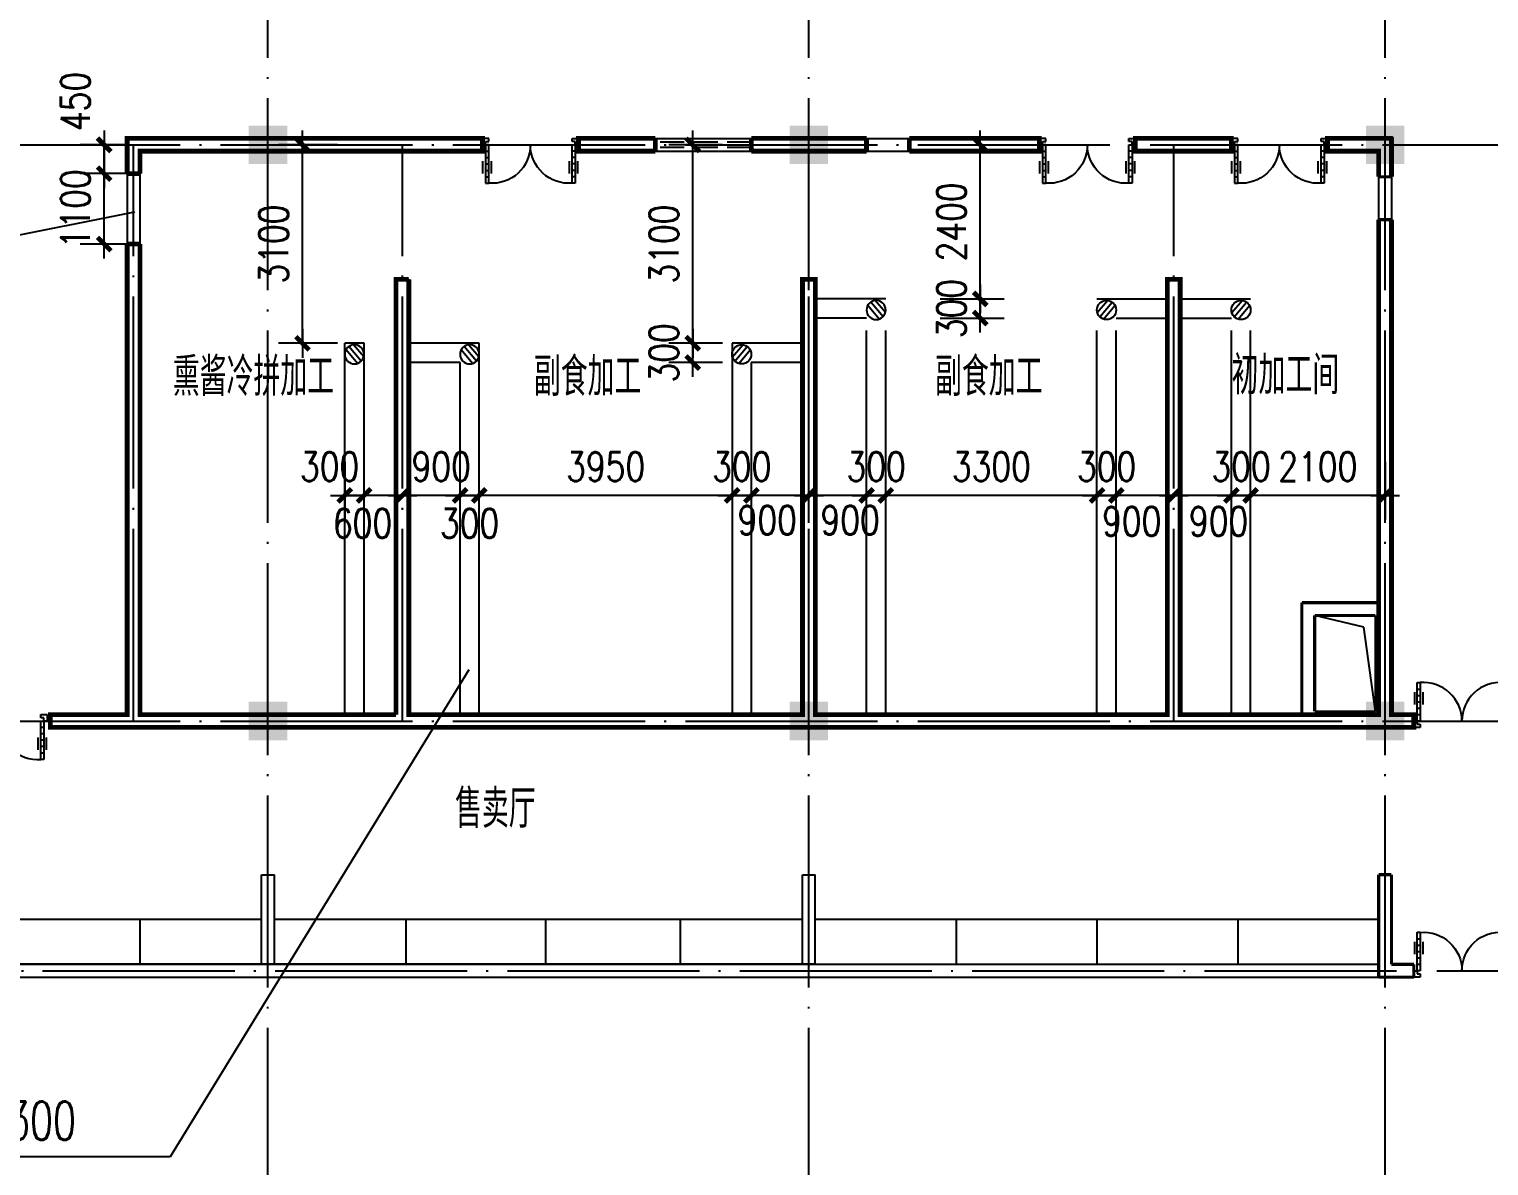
# Model space of a CAD drawing. Extents: x -55219 to 470149, y 494712 to 780039.
# Drawn here: x 1023 to 23823, y 734334 to 752087 of the extents above; entities that cross this region are included whole.
import ezdxf

# ---------------------------------------------------------------- set-up
doc = ezdxf.new("R2010")
doc.units = 0
doc.header["$LTSCALE"] = 1500
doc.header["$MEASUREMENT"] = 0
for name, pattern in [('DASH', [0.35, 0.25, -0.1]), ('DASHED', [5.25, 4, -1.25]), ('DOTE', [2.42, 2, -0.2, 0.02, -0.2]), ('GPL3', [2, 1, 1])]:
    doc.linetypes.add(name, pattern=pattern)
doc.layers.get('0').update_dxf_attribs({"linetype": 'CONTINUOUS'})
doc.layers.get('DEFPOINTS').update_dxf_attribs({"linetype": 'CONTINUOUS'})
for name, color, linetype in [('COLUMN', 7, 'CONTINUOUS'), ('DOTE', 1, 'DOTE'), ('JPXPP', 6, 'DASHED'), ('LVTRY', 6, 'CONTINUOUS'), ('PUB_TEXT', 7, 'CONTINUOUS'), ('PUB_WALL', 255, 'CONTINUOUS'), ('STAIR', 2, 'CONTINUOUS'), ('WALL', 255, 'CONTINUOUS'), ('WINDOW', 2, 'CONTINUOUS')]:
    doc.layers.add(name, color=color, linetype=linetype)
doc.styles.add('_HZTXT', font='txt.shx', dxfattribs={"width": 0.8, "bigfont": 'hztxt.shx'})
doc.styles.add('DIM_FONT', font='SIMPLEX.shx', dxfattribs={"width": 0.8})
doc.styles.add('GPSXW', font='txt.shx', dxfattribs={"width": 0.8, "bigfont": 'hztxt.shx'})
doc.dimstyles.new('AXIS150', dxfattribs={"dimscale": 1.5, "dimtxt": 300, "dimasz": 1, "dimexe": 250, "dimexo": 300, "dimgap": 150, "dimtad": 1, "dimdec": 0, "dimzin": 0, "dimdsep": 46, "dimtxsty": 'DIM_FONT', "dimblk": '_DIMX', "dimcen": 0.09, "dimse1": 1, "dimse2": 1, "dimclrt": 7, "dimadec": 0, "dimazin": 0, "dimtfac": 1, "dimtdec": 0, "dimtix": 1, "dimtmove": 2, "dimatfit": 3, "dimldrblk": '_DIMX', "dimfxl": 1, "dimtolj": 1, "dimtzin": 0, "dimarcsym": 0})
doc.dimstyles.new('DIMA150', dxfattribs={"dimscale": 1.5, "dimtxt": 300, "dimasz": 1, "dimexe": 250, "dimexo": 300, "dimgap": 150, "dimtad": 1, "dimdec": 0, "dimzin": 0, "dimdsep": 46, "dimtxsty": 'DIM_FONT', "dimblk": '_DIMX', "dimcen": 0.09, "dimse1": 1, "dimclrt": 7, "dimadec": 0, "dimazin": 0, "dimtfac": 1, "dimtdec": 0, "dimtix": 1, "dimtmove": 2, "dimatfit": 3, "dimldrblk": '_DIMX', "dimfxl": 1, "dimtolj": 1, "dimtzin": 0, "dimarcsym": 0})
doc.dimstyles.new('DIMB150', dxfattribs={"dimscale": 1.5, "dimtxt": 300, "dimasz": 1, "dimexe": 250, "dimexo": 300, "dimgap": 150, "dimtad": 1, "dimdec": 0, "dimzin": 0, "dimdsep": 46, "dimtxsty": 'DIM_FONT', "dimblk": '_DIMX', "dimcen": 0.09, "dimse2": 1, "dimclrt": 7, "dimadec": 0, "dimazin": 0, "dimtfac": 1, "dimtdec": 0, "dimtix": 1, "dimtmove": 2, "dimatfit": 3, "dimldrblk": '_DIMX', "dimfxl": 1, "dimtolj": 1, "dimtzin": 0, "dimarcsym": 0})
doc.dimstyles.new('DIMN150', dxfattribs={"dimscale": 1.5, "dimtxt": 300, "dimasz": 1, "dimexe": 250, "dimexo": 300, "dimgap": 150, "dimtad": 1, "dimdec": 0, "dimzin": 0, "dimdsep": 46, "dimtxsty": 'DIM_FONT', "dimblk": '_DIMX', "dimcen": 0.09, "dimclrt": 7, "dimadec": 0, "dimazin": 0, "dimtfac": 1, "dimtdec": 0, "dimtix": 1, "dimtmove": 2, "dimatfit": 3, "dimldrblk": '_DIMX', "dimfxl": 1, "dimtolj": 1, "dimtzin": 0, "dimarcsym": 0})

# ---------------------------------------------------------------- blocks, each defined once
blk = doc.blocks.new('M_A21OEG')
for p, q in [((-0.467, 0), (-0.467, 0.4)), ((-0.467, 0), (-0.467, 0.4)), ((-0.467, 0.4), (-0.433, 0.4)), ((-0.467, 0), (-0.467, 0.4)), ((-0.467, 0.333), (-0.433, 0.333)), ((-0.433, 0.4), (-0.433, 0)), ((-0.433, 0.4), (-0.433, 0)), ((0.433, 0.4), (0.433, 0)), ((0.467, 0.4), (0.433, 0.4)), ((0.467, 0.333), (0.433, 0.333)), ((0.467, 0), (0.467, 0.4)), ((-0.495, 0.3), (-0.495, 0.172)), ((-0.467, 0.267), (-0.433, 0.267)), ((-0.467, 0.2), (-0.433, 0.2)), ((-0.405, 0.3), (-0.405, 0.172)), ((0.405, 0.3), (0.405, 0.172)), ((0.467, 0.267), (0.433, 0.267)), ((0.467, 0.2), (0.433, 0.2)), ((0.495, 0.3), (0.495, 0.172)), ((-0.5, 0), (-0.467, 0)), ((-0.5, -0.067), (-0.5, 0)), ((-0.5, -0.067), (-0.5, 0)), ((-0.467, 0.133), (-0.433, 0.133)), ((-0.467, 0.067), (-0.433, 0.067)), ((-0.467, 0), (-0.467, -0.033)), ((-0.433, 0), (-0.467, 0)), ((-0.433, 0), (-0.467, 0)), ((-0.467, 0), (-0.467, -0.033)), ((-0.433, 0), (-0.467, 0)), ((0.467, 0.133), (0.433, 0.133)), ((0.467, 0.067), (0.433, 0.067)), ((0.433, 0), (0.467, 0)), ((0.467, 0), (0.467, -0.033)), ((0.5, 0), (0.467, 0)), ((0.5, -0.067), (0.5, 0)), ((-0.433, -0.067), (-0.5, -0.067)), ((-0.467, -0.033), (-0.433, -0.033)), ((-0.433, -0.033), (-0.433, -0.067)), ((0.467, -0.033), (0.433, -0.033)), ((0.433, -0.033), (0.433, -0.067)), ((0.433, -0.067), (0.5, -0.067))]:
    blk.add_line(p, q)
for centre, start, end in [((-0.4, 0.001), 359.8007, 94.7805), ((0.4, 0.001), 85.2195, 180.1993)]:
    blk.add_arc(centre, 0.4, start, end)
blk = doc.blocks.new('_FZH')
blk.add_solid([(0.5, 0.5), (0.5, -0.5), (-0.5, 0.5), (-0.5, -0.5)])
blk = doc.blocks.new('_DIMX')
blk.add_line((-150, 0), (150, 0))
at = {"const_width": 50}
blk.add_lwpolyline([(-70, -70), (70, 70)], dxfattribs=at)
blk = doc.blocks.new('*D1258')
at = {"color": 0, "linetype": 'ByBlock'}
for p, q in [((2579, 750281), (1819, 750281)), ((2194, 750283), (2194, 750284)), ((2194, 749831), (2194, 750281)), ((2194, 749831), (2194, 750281)), ((2579, 749831), (1819, 749831)), ((2194, 749830), (2194, 749828))]:
    blk.add_line(p, q, dxfattribs=at)
at = {"layer": 'DEFPOINTS', "color": 0, "linetype": 'ByBlock'}
for p in [(2194, 750281), (3029, 750281), (3029, 749831)]:
    blk.add_point(p, dxfattribs=at)
at = {"color": 0, "linetype": 'ByBlock', "xscale": 1.5, "yscale": 1.5, "zscale": 1.5}
for p, rotation in [((2194, 750281), 270), ((2194, 749831), 90)]:
    blk.add_blockref('_DIMX', p, dxfattribs=dict(at, rotation=rotation))
at = {"color": 7, "linetype": 'ByBlock', "insert": (1744, 750958), "char_height": 450, "attachment_point": 5, "rotation": 90, "style": 'DIM_FONT'}
blk.add_mtext('\\A1;450', dxfattribs=at)
blk = doc.blocks.new('*D1259')
at = {"color": 0, "linetype": 'ByBlock'}
for p, q in [((2579, 749831), (1819, 749831)), ((2194, 749833), (2194, 749834)), ((2194, 748731), (2194, 749831)), ((2579, 748731), (1819, 748731)), ((2194, 748730), (2194, 748728))]:
    blk.add_line(p, q, dxfattribs=at)
at = {"layer": 'DEFPOINTS', "color": 0, "linetype": 'ByBlock'}
for p in [(2194, 749831), (3029, 749831), (3029, 748731)]:
    blk.add_point(p, dxfattribs=at)
at = {"color": 0, "linetype": 'ByBlock', "xscale": 1.5, "yscale": 1.5, "zscale": 1.5}
for p, rotation in [((2194, 749831), 270), ((2194, 748731), 90)]:
    blk.add_blockref('_DIMX', p, dxfattribs=dict(at, rotation=rotation))
at = {"color": 7, "linetype": 'ByBlock', "insert": (1744, 749281), "char_height": 450, "attachment_point": 5, "rotation": 90, "style": 'DIM_FONT'}
blk.add_mtext('\\A1;1100', dxfattribs=at)
blk = doc.blocks.new('WST61')
for p, q in [((-0.484, -0.122), (0.051, 0.495)), ((-0.359, -0.351), (0.283, 0.408)), ((-0.154, -0.476), (0.436, 0.233))]:
    blk.add_line(p, q)
blk.add_circle((0, 0), 0.5)
at = {"linetype": 'GPL3', "style": 'GPSXW', "flags": 1}
for tag, p in [('SX1', (0.417, 0.038)), ('SX2', (0.392, -0.134))]:
    blk.add_attdef(tag, p, '', height=0.1, dxfattribs=at)
blk = doc.blocks.new('*D1274')
at = {"color": 0, "linetype": 'ByBlock'}
for p, q in [((22203, 745331), (22203, 744430)), ((22201, 744805), (20104, 744805))]:
    blk.add_line(p, q, dxfattribs=at)
at = {"layer": 'DEFPOINTS', "color": 0, "linetype": 'ByBlock'}
for p in [(20103, 745781), (22203, 745781), (20103, 744805)]:
    blk.add_point(p, dxfattribs=at)
at = {"color": 0, "linetype": 'ByBlock', "xscale": 1.5, "yscale": 1.5, "zscale": 1.5, "rotation": 180}
blk.add_blockref('_DIMX', (20103, 744805), dxfattribs=at)
at = {"color": 0, "linetype": 'ByBlock', "xscale": 1.5, "yscale": 1.5, "zscale": 1.5}
blk.add_blockref('_DIMX', (22203, 744805), dxfattribs=at)
at = {"color": 7, "linetype": 'ByBlock', "insert": (21153, 745255), "char_height": 450, "attachment_point": 5, "style": 'DIM_FONT'}
blk.add_mtext('\\A1;2100', dxfattribs=at)
blk = doc.blocks.new('*D1275')
at = {"color": 0, "linetype": 'ByBlock'}
blk.add_line((13201, 744805), (12304, 744805), dxfattribs=at)
at = {"layer": 'DEFPOINTS', "color": 0, "linetype": 'ByBlock'}
for p in [(12303, 745781), (13203, 745781), (12303, 744805)]:
    blk.add_point(p, dxfattribs=at)
at = {"color": 0, "linetype": 'ByBlock', "xscale": 1.5, "yscale": 1.5, "zscale": 1.5, "rotation": 180}
blk.add_blockref('_DIMX', (12303, 744805), dxfattribs=at)
at = {"color": 0, "linetype": 'ByBlock', "xscale": 1.5, "yscale": 1.5, "zscale": 1.5}
blk.add_blockref('_DIMX', (13203, 744805), dxfattribs=at)
at = {"color": 7, "linetype": 'ByBlock', "insert": (12553, 744419), "char_height": 450, "attachment_point": 5, "style": 'DIM_FONT'}
blk.add_mtext('\\A1;900', dxfattribs=at)
blk = doc.blocks.new('*D1276')
at = {"color": 0, "linetype": 'ByBlock'}
blk.add_line((18901, 744805), (18004, 744805), dxfattribs=at)
at = {"layer": 'DEFPOINTS', "color": 0, "linetype": 'ByBlock'}
for p in [(18003, 745781), (18903, 745781), (18003, 744805)]:
    blk.add_point(p, dxfattribs=at)
at = {"color": 0, "linetype": 'ByBlock', "xscale": 1.5, "yscale": 1.5, "zscale": 1.5, "rotation": 180}
blk.add_blockref('_DIMX', (18003, 744805), dxfattribs=at)
at = {"color": 0, "linetype": 'ByBlock', "xscale": 1.5, "yscale": 1.5, "zscale": 1.5}
blk.add_blockref('_DIMX', (18903, 744805), dxfattribs=at)
at = {"color": 7, "linetype": 'ByBlock', "insert": (18245, 744400), "char_height": 450, "attachment_point": 5, "style": 'DIM_FONT'}
blk.add_mtext('\\A1;900', dxfattribs=at)
blk = doc.blocks.new('*D1277')
at = {"color": 0, "linetype": 'ByBlock'}
blk.add_line((6851, 744805), (6254, 744805), dxfattribs=at)
at = {"layer": 'DEFPOINTS', "color": 0, "linetype": 'ByBlock'}
for p in [(6253, 745781), (6853, 745781), (6253, 744805)]:
    blk.add_point(p, dxfattribs=at)
at = {"color": 0, "linetype": 'ByBlock', "xscale": 1.5, "yscale": 1.5, "zscale": 1.5, "rotation": 180}
blk.add_blockref('_DIMX', (6253, 744805), dxfattribs=at)
at = {"color": 0, "linetype": 'ByBlock', "xscale": 1.5, "yscale": 1.5, "zscale": 1.5}
blk.add_blockref('_DIMX', (6853, 744805), dxfattribs=at)
at = {"color": 7, "linetype": 'ByBlock', "insert": (6230, 744369), "char_height": 450, "attachment_point": 5, "style": 'DIM_FONT'}
blk.add_mtext('\\A1;600', dxfattribs=at)
blk = doc.blocks.new('*D1278')
at = {"color": 0, "linetype": 'ByBlock'}
blk.add_line((7751, 744805), (6854, 744805), dxfattribs=at)
at = {"layer": 'DEFPOINTS', "color": 0, "linetype": 'ByBlock'}
for p in [(6853, 745781), (7753, 745781), (6853, 744805)]:
    blk.add_point(p, dxfattribs=at)
at = {"color": 0, "linetype": 'ByBlock', "xscale": 1.5, "yscale": 1.5, "zscale": 1.5, "rotation": 180}
blk.add_blockref('_DIMX', (6853, 744805), dxfattribs=at)
at = {"color": 0, "linetype": 'ByBlock', "xscale": 1.5, "yscale": 1.5, "zscale": 1.5}
blk.add_blockref('_DIMX', (7753, 744805), dxfattribs=at)
at = {"color": 7, "linetype": 'ByBlock', "insert": (7459, 745255), "char_height": 450, "attachment_point": 5, "style": 'DIM_FONT'}
blk.add_mtext('\\A1;900', dxfattribs=at)
blk = doc.blocks.new('*D1279')
at = {"color": 0, "linetype": 'ByBlock'}
for p, q in [((7751, 744805), (7750, 744805)), ((8053, 744805), (7753, 744805)), ((8053, 744805), (7753, 744805)), ((8054, 744805), (8056, 744805))]:
    blk.add_line(p, q, dxfattribs=at)
at = {"layer": 'DEFPOINTS', "color": 0, "linetype": 'ByBlock'}
for p in [(7753, 745781), (8053, 745781), (7753, 744805)]:
    blk.add_point(p, dxfattribs=at)
at = {"color": 0, "linetype": 'ByBlock', "xscale": 1.5, "yscale": 1.5, "zscale": 1.5}
blk.add_blockref('_DIMX', (7753, 744805), dxfattribs=at)
at = {"color": 0, "linetype": 'ByBlock', "xscale": 1.5, "yscale": 1.5, "zscale": 1.5, "rotation": 180}
blk.add_blockref('_DIMX', (8053, 744805), dxfattribs=at)
at = {"color": 7, "linetype": 'ByBlock', "insert": (7903, 744369), "char_height": 450, "attachment_point": 5, "style": 'DIM_FONT'}
blk.add_mtext('\\A1;300', dxfattribs=at)
blk = doc.blocks.new('*D1280')
at = {"color": 0, "linetype": 'ByBlock'}
blk.add_line((12001, 744805), (8054, 744805), dxfattribs=at)
at = {"layer": 'DEFPOINTS', "color": 0, "linetype": 'ByBlock'}
for p in [(8053, 745781), (12003, 745781), (8053, 744805)]:
    blk.add_point(p, dxfattribs=at)
at = {"color": 0, "linetype": 'ByBlock', "xscale": 1.5, "yscale": 1.5, "zscale": 1.5, "rotation": 180}
blk.add_blockref('_DIMX', (8053, 744805), dxfattribs=at)
at = {"color": 0, "linetype": 'ByBlock', "xscale": 1.5, "yscale": 1.5, "zscale": 1.5}
blk.add_blockref('_DIMX', (12003, 744805), dxfattribs=at)
at = {"color": 7, "linetype": 'ByBlock', "insert": (10028, 745255), "char_height": 450, "attachment_point": 5, "style": 'DIM_FONT'}
blk.add_mtext('\\A1;3950', dxfattribs=at)
blk = doc.blocks.new('*D1281')
at = {"color": 0, "linetype": 'ByBlock'}
for p, q in [((12001, 744805), (12000, 744805)), ((12303, 744805), (12003, 744805)), ((12304, 744805), (12306, 744805))]:
    blk.add_line(p, q, dxfattribs=at)
at = {"layer": 'DEFPOINTS', "color": 0, "linetype": 'ByBlock'}
for p in [(12003, 745781), (12303, 745781), (12003, 744805)]:
    blk.add_point(p, dxfattribs=at)
at = {"color": 0, "linetype": 'ByBlock', "xscale": 1.5, "yscale": 1.5, "zscale": 1.5}
blk.add_blockref('_DIMX', (12003, 744805), dxfattribs=at)
at = {"color": 0, "linetype": 'ByBlock', "xscale": 1.5, "yscale": 1.5, "zscale": 1.5, "rotation": 180}
blk.add_blockref('_DIMX', (12303, 744805), dxfattribs=at)
at = {"color": 7, "linetype": 'ByBlock', "insert": (12153, 745255), "char_height": 450, "attachment_point": 5, "style": 'DIM_FONT'}
blk.add_mtext('\\A1;300', dxfattribs=at)
blk = doc.blocks.new('*D1282')
at = {"color": 0, "linetype": 'ByBlock'}
blk.add_line((14101, 744805), (13204, 744805), dxfattribs=at)
at = {"layer": 'DEFPOINTS', "color": 0, "linetype": 'ByBlock'}
for p in [(13203, 745781), (14103, 745781), (13203, 744805)]:
    blk.add_point(p, dxfattribs=at)
at = {"color": 0, "linetype": 'ByBlock', "xscale": 1.5, "yscale": 1.5, "zscale": 1.5, "rotation": 180}
blk.add_blockref('_DIMX', (13203, 744805), dxfattribs=at)
at = {"color": 0, "linetype": 'ByBlock', "xscale": 1.5, "yscale": 1.5, "zscale": 1.5}
blk.add_blockref('_DIMX', (14103, 744805), dxfattribs=at)
at = {"color": 7, "linetype": 'ByBlock', "insert": (13846, 744419), "char_height": 450, "attachment_point": 5, "style": 'DIM_FONT'}
blk.add_mtext('\\A1;900', dxfattribs=at)
blk = doc.blocks.new('*D1283')
at = {"color": 0, "linetype": 'ByBlock'}
for p, q in [((14101, 744805), (14100, 744805)), ((14403, 744805), (14103, 744805)), ((14404, 744805), (14406, 744805))]:
    blk.add_line(p, q, dxfattribs=at)
at = {"layer": 'DEFPOINTS', "color": 0, "linetype": 'ByBlock'}
for p in [(14103, 745781), (14403, 745781), (14103, 744805)]:
    blk.add_point(p, dxfattribs=at)
at = {"color": 0, "linetype": 'ByBlock', "xscale": 1.5, "yscale": 1.5, "zscale": 1.5}
blk.add_blockref('_DIMX', (14103, 744805), dxfattribs=at)
at = {"color": 0, "linetype": 'ByBlock', "xscale": 1.5, "yscale": 1.5, "zscale": 1.5, "rotation": 180}
blk.add_blockref('_DIMX', (14403, 744805), dxfattribs=at)
at = {"color": 7, "linetype": 'ByBlock', "insert": (14253, 745255), "char_height": 450, "attachment_point": 5, "style": 'DIM_FONT'}
blk.add_mtext('\\A1;300', dxfattribs=at)
blk = doc.blocks.new('*D1284')
at = {"color": 0, "linetype": 'ByBlock'}
blk.add_line((17701, 744805), (14404, 744805), dxfattribs=at)
at = {"layer": 'DEFPOINTS', "color": 0, "linetype": 'ByBlock'}
for p in [(14403, 745781), (17703, 745781), (14403, 744805)]:
    blk.add_point(p, dxfattribs=at)
at = {"color": 0, "linetype": 'ByBlock', "xscale": 1.5, "yscale": 1.5, "zscale": 1.5, "rotation": 180}
blk.add_blockref('_DIMX', (14403, 744805), dxfattribs=at)
at = {"color": 0, "linetype": 'ByBlock', "xscale": 1.5, "yscale": 1.5, "zscale": 1.5}
blk.add_blockref('_DIMX', (17703, 744805), dxfattribs=at)
at = {"color": 7, "linetype": 'ByBlock', "insert": (16053, 745255), "char_height": 450, "attachment_point": 5, "style": 'DIM_FONT'}
blk.add_mtext('\\A1;3300', dxfattribs=at)
blk = doc.blocks.new('*D1285')
at = {"color": 0, "linetype": 'ByBlock'}
for p, q in [((17701, 744805), (17700, 744805)), ((18003, 744805), (17703, 744805)), ((18004, 744805), (18006, 744805))]:
    blk.add_line(p, q, dxfattribs=at)
at = {"layer": 'DEFPOINTS', "color": 0, "linetype": 'ByBlock'}
for p in [(17703, 745781), (18003, 745781), (17703, 744805)]:
    blk.add_point(p, dxfattribs=at)
at = {"color": 0, "linetype": 'ByBlock', "xscale": 1.5, "yscale": 1.5, "zscale": 1.5}
blk.add_blockref('_DIMX', (17703, 744805), dxfattribs=at)
at = {"color": 0, "linetype": 'ByBlock', "xscale": 1.5, "yscale": 1.5, "zscale": 1.5, "rotation": 180}
blk.add_blockref('_DIMX', (18003, 744805), dxfattribs=at)
at = {"color": 7, "linetype": 'ByBlock', "insert": (17853, 745255), "char_height": 450, "attachment_point": 5, "style": 'DIM_FONT'}
blk.add_mtext('\\A1;300', dxfattribs=at)
blk = doc.blocks.new('*D1286')
at = {"color": 0, "linetype": 'ByBlock'}
blk.add_line((19801, 744805), (18904, 744805), dxfattribs=at)
at = {"layer": 'DEFPOINTS', "color": 0, "linetype": 'ByBlock'}
for p in [(18903, 745781), (19803, 745781), (18903, 744805)]:
    blk.add_point(p, dxfattribs=at)
at = {"color": 0, "linetype": 'ByBlock', "xscale": 1.5, "yscale": 1.5, "zscale": 1.5, "rotation": 180}
blk.add_blockref('_DIMX', (18903, 744805), dxfattribs=at)
at = {"color": 0, "linetype": 'ByBlock', "xscale": 1.5, "yscale": 1.5, "zscale": 1.5}
blk.add_blockref('_DIMX', (19803, 744805), dxfattribs=at)
at = {"color": 7, "linetype": 'ByBlock', "insert": (19603, 744400), "char_height": 450, "attachment_point": 5, "style": 'DIM_FONT'}
blk.add_mtext('\\A1;900', dxfattribs=at)
blk = doc.blocks.new('*D1287')
at = {"color": 0, "linetype": 'ByBlock'}
for p, q in [((19801, 744805), (19800, 744805)), ((20103, 744805), (19803, 744805)), ((20104, 744805), (20106, 744805))]:
    blk.add_line(p, q, dxfattribs=at)
at = {"layer": 'DEFPOINTS', "color": 0, "linetype": 'ByBlock'}
for p in [(19803, 745781), (20103, 745781), (19803, 744805)]:
    blk.add_point(p, dxfattribs=at)
at = {"color": 0, "linetype": 'ByBlock', "xscale": 1.5, "yscale": 1.5, "zscale": 1.5}
blk.add_blockref('_DIMX', (19803, 744805), dxfattribs=at)
at = {"color": 0, "linetype": 'ByBlock', "xscale": 1.5, "yscale": 1.5, "zscale": 1.5, "rotation": 180}
blk.add_blockref('_DIMX', (20103, 744805), dxfattribs=at)
at = {"color": 7, "linetype": 'ByBlock', "insert": (19953, 745255), "char_height": 450, "attachment_point": 5, "style": 'DIM_FONT'}
blk.add_mtext('\\A1;300', dxfattribs=at)
blk = doc.blocks.new('*D1288')
at = {"color": 0, "linetype": 'ByBlock'}
for p, q in [((5953, 745331), (5953, 744430)), ((5951, 744805), (5950, 744805)), ((6253, 744805), (5953, 744805)), ((6253, 744805), (5953, 744805)), ((6254, 744805), (6256, 744805))]:
    blk.add_line(p, q, dxfattribs=at)
at = {"layer": 'DEFPOINTS', "color": 0, "linetype": 'ByBlock'}
for p in [(5953, 745781), (6253, 745781), (5953, 744805)]:
    blk.add_point(p, dxfattribs=at)
at = {"color": 0, "linetype": 'ByBlock', "xscale": 1.5, "yscale": 1.5, "zscale": 1.5}
blk.add_blockref('_DIMX', (5953, 744805), dxfattribs=at)
at = {"color": 0, "linetype": 'ByBlock', "xscale": 1.5, "yscale": 1.5, "zscale": 1.5, "rotation": 180}
blk.add_blockref('_DIMX', (6253, 744805), dxfattribs=at)
at = {"color": 7, "linetype": 'ByBlock', "insert": (5716, 745255), "char_height": 450, "attachment_point": 5, "style": 'DIM_FONT'}
blk.add_mtext('\\A1;300', dxfattribs=at)
blk = doc.blocks.new('*D1289')
at = {"color": 0, "linetype": 'ByBlock'}
for p, q in [((5841, 750281), (4917, 750281)), ((5292, 747183), (5292, 750280)), ((5841, 747181), (4917, 747181))]:
    blk.add_line(p, q, dxfattribs=at)
at = {"layer": 'DEFPOINTS', "color": 0, "linetype": 'ByBlock'}
for p in [(5292, 750281), (6291, 750281), (6291, 747181)]:
    blk.add_point(p, dxfattribs=at)
at = {"color": 0, "linetype": 'ByBlock', "xscale": 1.5, "yscale": 1.5, "zscale": 1.5}
for p, rotation in [((5292, 750281), 90), ((5292, 747181), 270)]:
    blk.add_blockref('_DIMX', p, dxfattribs=dict(at, rotation=rotation))
at = {"color": 7, "linetype": 'ByBlock', "insert": (4842, 748731), "char_height": 450, "attachment_point": 5, "rotation": 90, "style": 'DIM_FONT'}
blk.add_mtext('\\A1;3100', dxfattribs=at)
blk = doc.blocks.new('*D1290')
at = {"color": 0, "linetype": 'ByBlock'}
for p, q in [((15253, 747874), (16254, 747874)), ((15879, 747875), (15879, 747877)), ((15879, 747574), (15879, 747874)), ((15253, 747574), (16254, 747574)), ((15879, 747572), (15879, 747571))]:
    blk.add_line(p, q, dxfattribs=at)
at = {"layer": 'DEFPOINTS', "color": 0, "linetype": 'ByBlock'}
for p in [(14803, 747874), (15879, 747874), (14803, 747574)]:
    blk.add_point(p, dxfattribs=at)
at = {"color": 0, "linetype": 'ByBlock', "xscale": 1.5, "yscale": 1.5, "zscale": 1.5}
for p, rotation in [((15879, 747874), 270), ((15879, 747574), 90)]:
    blk.add_blockref('_DIMX', p, dxfattribs=dict(at, rotation=rotation))
at = {"color": 7, "linetype": 'ByBlock', "insert": (15429, 747724), "char_height": 450, "attachment_point": 5, "rotation": 90, "style": 'DIM_FONT'}
blk.add_mtext('\\A1;300', dxfattribs=at)
blk = doc.blocks.new('*D1291')
at = {"color": 0, "linetype": 'ByBlock'}
for p, q in [((15253, 750281), (16254, 750281)), ((15879, 747875), (15879, 750280)), ((15253, 747874), (16254, 747874))]:
    blk.add_line(p, q, dxfattribs=at)
at = {"layer": 'DEFPOINTS', "color": 0, "linetype": 'ByBlock'}
for p in [(14803, 750281), (15879, 750281), (14803, 747874)]:
    blk.add_point(p, dxfattribs=at)
at = {"color": 0, "linetype": 'ByBlock', "xscale": 1.5, "yscale": 1.5, "zscale": 1.5}
for p, rotation in [((15879, 750281), 90), ((15879, 747874), 270)]:
    blk.add_blockref('_DIMX', p, dxfattribs=dict(at, rotation=rotation))
at = {"color": 7, "linetype": 'ByBlock', "insert": (15429, 749077), "char_height": 450, "attachment_point": 5, "rotation": 90, "style": 'DIM_FONT'}
blk.add_mtext('\\A1;2400', dxfattribs=at)
blk = doc.blocks.new('*D1292')
at = {"color": 0, "linetype": 'ByBlock'}
for p, q in [((11853, 747181), (11013, 747181)), ((11388, 747183), (11388, 747184)), ((11388, 746881), (11388, 747181)), ((11853, 746881), (11013, 746881)), ((11388, 746880), (11388, 746878))]:
    blk.add_line(p, q, dxfattribs=at)
at = {"layer": 'DEFPOINTS', "color": 0, "linetype": 'ByBlock'}
for p in [(11388, 747181), (12303, 747181), (12303, 746881)]:
    blk.add_point(p, dxfattribs=at)
at = {"color": 0, "linetype": 'ByBlock', "xscale": 1.5, "yscale": 1.5, "zscale": 1.5}
for p, rotation in [((11388, 747181), 270), ((11388, 746881), 90)]:
    blk.add_blockref('_DIMX', p, dxfattribs=dict(at, rotation=rotation))
at = {"color": 7, "linetype": 'ByBlock', "insert": (10938, 747031), "char_height": 450, "attachment_point": 5, "rotation": 90, "style": 'DIM_FONT'}
blk.add_mtext('\\A1;300', dxfattribs=at)
blk = doc.blocks.new('*D1293')
at = {"color": 0, "linetype": 'ByBlock'}
for p, q in [((11853, 750281), (11013, 750281)), ((11388, 747183), (11388, 750280)), ((11853, 747181), (11013, 747181))]:
    blk.add_line(p, q, dxfattribs=at)
at = {"layer": 'DEFPOINTS', "color": 0, "linetype": 'ByBlock'}
for p in [(11388, 750281), (12303, 750281), (12303, 747181)]:
    blk.add_point(p, dxfattribs=at)
at = {"color": 0, "linetype": 'ByBlock', "xscale": 1.5, "yscale": 1.5, "zscale": 1.5}
for p, rotation in [((11388, 750281), 90), ((11388, 747181), 270)]:
    blk.add_blockref('_DIMX', p, dxfattribs=dict(at, rotation=rotation))
at = {"color": 7, "linetype": 'ByBlock', "insert": (10938, 748731), "char_height": 450, "attachment_point": 5, "rotation": 90, "style": 'DIM_FONT'}
blk.add_mtext('\\A1;3100', dxfattribs=at)

msp = doc.modelspace()

# ---------------------------------------------------------------- linework, layer by layer
at = {"linetype": 'DASH'}
for p, q in [((12302.8, 750321.4), (10802.8, 750321.4)), ((12302.8, 750241.4), (10802.8, 750241.4))]:
    msp.add_line(p, q, dxfattribs=at)
at = {"linetype": 'DASH', "const_width": 75}
for points in [[(10802.8, 750381.4), (10802.8, 750181.4)], [(12302.8, 750381.4), (12302.8, 750181.4)], [(14102.8, 750381.4), (14102.8, 750181.4)], [(14772.8, 750381.4), (14772.8, 750181.4)]]:
    msp.add_lwpolyline(points, dxfattribs=at)
at = {"layer": 'DOTE'}
for p, q in [((4752.8, 700819.4), (4752.8, 771056.2)), ((13202.8, 700819.4), (13202.8, 771056.2)), ((22202.8, 700819.4), (22202.8, 771056.2)), ((-39547.2, 750281.4), (35005.6, 750281.4)), ((2652.8, 741281.4), (2652.8, 750281.4)), ((6852.8, 741281.4), (6852.8, 750281.4)), ((13202.8, 741281.4), (13202.8, 750281.4)), ((18902.8, 741281.4), (18902.8, 750281.4)), ((-39547.2, 741281.4), (35005.6, 741281.4)), ((-20547.2, 737381.4), (35005.6, 737381.4))]:
    msp.add_line(p, q, dxfattribs=at)
at = {"layer": 'DOTE', "const_width": 75}
for points in [[(2552.8, 749831.4), (2752.8, 749831.4)], [(2552.8, 748731.4), (2752.8, 748731.4)]]:
    msp.add_lwpolyline(points, dxfattribs=at)
at = {"layer": 'JPXPP', "color": 4}
for p, q in [((14402.8, 747873.6), (13302.8, 747873.6)), ((14402.8, 741381.4), (14402.8, 747873.6)), ((17702.8, 741381.4), (17702.8, 747873.6)), ((17702.8, 747873.6), (18802.8, 747873.6)), ((19002.8, 747873.6), (20102.8, 747873.6)), ((20102.8, 741381.4), (20102.8, 747873.6)), ((14102.8, 747573.6), (13302.8, 747573.6)), ((14102.8, 741381.4), (14102.8, 747573.6)), ((18002.8, 741381.4), (18002.8, 747573.6)), ((18002.8, 747573.6), (18802.8, 747573.6)), ((19002.8, 747573.6), (19802.8, 747573.6)), ((19802.8, 741381.4), (19802.8, 747573.6)), ((5952.8, 741381.4), (5952.8, 747181.4)), ((6252.8, 747181.4), (5952.8, 747181.4)), ((6252.8, 741381.4), (6252.8, 747181.4)), ((8052.8, 747181.4), (6952.8, 747181.4)), ((8052.8, 741381.4), (8052.8, 747181.4)), ((12002.8, 747181.4), (12002.8, 741381.4)), ((13102.8, 747181.4), (12002.8, 747181.4)), ((7752.8, 746881.4), (6952.8, 746881.4)), ((7752.8, 741381.4), (7752.8, 746881.4)), ((12302.8, 746881.4), (12302.8, 741381.4)), ((13102.8, 746881.4), (12302.8, 746881.4))]:
    msp.add_line(p, q, dxfattribs=at)
at = {"layer": 'LVTRY'}
for p, q in [((2552.8, 749831.4), (2552.8, 748731.4)), ((2752.8, 749831.4), (2752.8, 748731.4)), ((-2821.9, 748131.6), (2670.7, 749236.2)), ((20903.8, 743130.4), (20903.3, 743129.9)), ((22103.3, 743129.9), (22102.8, 743130.4)), ((22103.3, 741381.4), (22103.3, 743129.9)), ((21871.6, 742749.2), (21103.3, 742930.4)), ((22053.3, 741430.9), (22053.3, 742930.4)), ((22053.3, 741430.9), (21871.6, 742749.2)), ((7892.8, 742080.7), (3223.6, 734472.6)), ((20903.3, 741430.9), (20903.8, 741430.4)), ((20903.8, 741380.9), (20903.3, 741381.4)), ((22102.8, 741380.9), (20903.8, 741380.9)), ((21103.8, 741430.9), (21103.3, 741431.4)), ((22053.3, 741430.9), (21103.8, 741430.9)), ((22102.8, 741430.4), (22103.3, 741430.9)), ((22103.3, 741381.4), (22102.8, 741380.9)), ((3223.6, 734472.6), (-9171.3, 734472.6))]:
    msp.add_line(p, q, dxfattribs=at)
at = {"layer": 'LVTRY', "const_width": 50}
for points in [[(22102.8, 749781.4), (22302.8, 749781.4)], [(22302.8, 749111.4), (22102.8, 749111.4)], [(20903.3, 743129.9), (20903.3, 741381.4)], [(22102.8, 743130.4), (20903.8, 743130.4)], [(21103.3, 742930.4), (21103.3, 741431.4)], [(22053.3, 742930.4), (21103.3, 742930.4)]]:
    msp.add_lwpolyline(points, dxfattribs=at)
at = {"layer": 'PUB_WALL'}
msp.add_line((13302.8, 737481.4), (4852.8, 737481.4), dxfattribs=at)
for points, const_width in [([(2752.8, 749831.4), (2752.8, 750181.4), (4652.8, 750181.4), (8102.8, 750181.4), (8102.8, 750381.4), (2552.8, 750381.4), (2552.8, 749831.4)], 75), ([(10802.8, 750381.4), (9602.8, 750381.4), (9602.8, 750181.4), (10802.8, 750181.4)], 75), ([(14102.8, 750381.4), (12302.8, 750381.4)], 75), ([(14772.8, 750181.4), (16802.8, 750181.4), (16802.8, 750381.4), (14772.8, 750381.4)], 75), ([(22302.8, 749781.4), (22302.8, 750380.9), (22302.3, 750381.4), (21302.8, 750381.4), (21302.8, 750181.4), (22102.8, 750181.4), (22102.8, 749781.4)], 75), ([(12302.8, 750181.4), (14102.8, 750181.4)], 75), ([(2552.8, 748731.4), (2552.8, 741381.4), (1352.8, 741381.4), (1352.8, 741181.4), (22202.8, 741181.4), (22652.8, 741181.4), (22652.8, 741381.4), (22302.8, 741381.4), (22302.8, 749111.4)], 75), ([(22102.8, 749111.4), (22102.8, 741381.4), (19002.8, 741381.4), (19002.8, 748181.4), (18802.8, 748181.4), (18802.8, 741381.4), (13302.8, 741381.4), (13302.8, 748181.4), (13102.8, 748181.4), (13102.8, 741381.4), (6952.8, 741381.4), (6952.8, 748181.4)], 75), ([(6752.8, 741381.4), (4852.8, 741381.4), (2752.8, 741381.4), (2752.8, 748731.4)], 75), ([(6752.8, 741381.4), (6752.8, 748181.4), (6952.8, 748181.4)], 75), ([(22102.8, 738881.4), (22302.8, 738881.4)], 50), ([(22102.8, 737281.4), (22102.8, 738881.4)], 50), ([(22302.8, 737481.4), (22302.8, 738881.4)], 50), ([(22652.8, 737481.4), (22302.8, 737481.4)], 50), ([(22302.8, 737481.4), (22652.8, 737481.4)], 50), ([(22652.8, 737481.4), (22652.8, 737281.4)], 50), ([(22652.8, 737281.4), (22652.8, 737481.4)], 50), ([(22652.8, 737281.4), (22102.8, 737281.4)], 50)]:
    msp.add_lwpolyline(points, dxfattribs=dict(at, const_width=const_width))
at = {"layer": 'PUB_WALL', "const_width": 75}
msp.add_lwpolyline([(18302.8, 750381.4), (18302.8, 750181.4), (19802.8, 750181.4), (19802.8, 750381.4)], close=True, dxfattribs=at)
at = {"layer": 'STAIR'}
for p, q in [((4652.8, 737481.4), (4652.8, 738881.4)), ((4652.8, 738881.4), (4852.8, 738881.4)), ((4852.8, 737481.4), (4852.8, 738881.4)), ((13102.8, 737481.4), (13102.8, 738881.4)), ((13102.8, 738881.4), (13302.8, 738881.4)), ((13302.8, 737481.4), (13302.8, 738881.4)), ((4652.8, 738181.4), (-3597.2, 738181.4)), ((2752.8, 738181.4), (2752.8, 737481.4)), ((13102.8, 738181.4), (4852.8, 738181.4)), ((6907.7, 738181.4), (6907.7, 737481.4)), ((9089.7, 738181.4), (9089.7, 737481.4)), ((11193, 738181.4), (11193, 737481.4)), ((22102.8, 738181.4), (13302.8, 738181.4)), ((15502.8, 738181.4), (15502.8, 737481.4)), ((17702.8, 738181.4), (17702.8, 737481.4)), ((19902.8, 738181.4), (19902.8, 737481.4)), ((4852.8, 737481.4), (-12047.2, 737481.4)), ((-12047.2, 737481.4), (4852.8, 737481.4)), ((-12047.2, 737481.4), (22102.8, 737481.4)), ((-3597.2, 737481.4), (4652.8, 737481.4)), ((-12247.2, 737281.4), (22102.8, 737281.4)), ((-12247.2, 737281.4), (22102.8, 737281.4))]:
    msp.add_line(p, q, dxfattribs=at)
at = {"layer": 'WALL'}
for p, q in [((2552.8, 750381.4), (8102.8, 750381.4)), ((2552.8, 749831.4), (2552.8, 750381.4)), ((8102.8, 750181.4), (8102.8, 750381.4)), ((9602.8, 750181.4), (9602.8, 750381.4)), ((9602.8, 750381.4), (16802.8, 750381.4)), ((16802.8, 750181.4), (16802.8, 750381.4)), ((18302.8, 750181.4), (18302.8, 750381.4)), ((18302.8, 750381.4), (19802.8, 750381.4)), ((19802.8, 750181.4), (19802.8, 750381.4)), ((21302.8, 750381.4), (22302.3, 750381.4)), ((21302.8, 750181.4), (21302.8, 750381.4)), ((22302.3, 750381.4), (22302.8, 750380.9)), ((22302.8, 750380.9), (22302.8, 741381.4)), ((4652.8, 750181.4), (2752.8, 750181.4)), ((2752.8, 749831.4), (2752.8, 750181.4)), ((8102.8, 750181.4), (4652.8, 750181.4)), ((9602.8, 750181.4), (16802.8, 750181.4)), ((18302.8, 750181.4), (19802.8, 750181.4)), ((21302.8, 750181.4), (22102.8, 750181.4)), ((22102.8, 750181.4), (22102.8, 741381.4)), ((2552.8, 741381.4), (2552.8, 748731.4)), ((2752.8, 741381.4), (2752.8, 748731.4)), ((6752.8, 741381.4), (6752.8, 748181.4)), ((6752.8, 748181.4), (6952.8, 748181.4)), ((6952.8, 741381.4), (6952.8, 748181.4)), ((13102.8, 748181.4), (13102.8, 741381.4)), ((13102.8, 748181.4), (13302.8, 748181.4)), ((13302.8, 748181.4), (13302.8, 741381.4)), ((18802.8, 741381.4), (18802.8, 748181.4)), ((18802.8, 748181.4), (19002.8, 748181.4)), ((19002.8, 741381.4), (19002.8, 748181.4)), ((1352.8, 741181.4), (1352.8, 741381.4)), ((2552.8, 741381.4), (1352.8, 741381.4)), ((4852.8, 741381.4), (2752.8, 741381.4)), ((6752.8, 741381.4), (4852.8, 741381.4)), ((13102.8, 741381.4), (6952.8, 741381.4)), ((18802.8, 741381.4), (13302.8, 741381.4)), ((22102.8, 741381.4), (19002.8, 741381.4)), ((22302.8, 741381.4), (22652.8, 741381.4)), ((22652.8, 741381.4), (22652.8, 741181.4)), ((22202.8, 741181.4), (1352.8, 741181.4)), ((22202.8, 741181.4), (22652.8, 741181.4)), ((4852.8, 737481.4), (13302.8, 737481.4))]:
    msp.add_line(p, q, dxfattribs=at)

# ---------------------------------------------------------------- block references
at = {"yscale": 300, "zscale": 300}
for p, xscale in [((14252.8, 747700.6), -300), ((17852.8, 747700.6), 300), ((19952.8, 747700.6), 300), ((6102.8, 747008.4), -300), ((7902.8, 747008.4), -300), ((12152.8, 747008.4), 300)]:
    msp.add_blockref('WST61', p, dxfattribs=dict(at, xscale=xscale))
at = {"layer": 'COLUMN', "xscale": 600, "yscale": 600, "zscale": 600}
for p in [(4752.8, 750281.4), (13202.8, 750281.4), (22202.8, 750281.4), (4752.8, 741281.4), (13202.8, 741281.4), (22202.8, 741281.4)]:
    msp.add_blockref('_FZH', p, dxfattribs=at)
at = {"layer": 'WINDOW', "xscale": 1500, "zscale": 1500}
for p, yscale in [((8852.8, 750281.4), -1500), ((17552.8, 750281.4), -1500), ((20552.8, 750281.4), -1500), ((23402.8, 741281.4), 1500)]:
    msp.add_blockref('M_A21OEG', p, dxfattribs=dict(at, yscale=yscale))
at = {"layer": 'WINDOW', "xscale": 1500, "zscale": 1500, "rotation": 180}
for p, yscale in [((552.8, 741281.4), 1500), ((23402.8, 737381.4), -1500)]:
    msp.add_blockref('M_A21OEG', p, dxfattribs=dict(at, yscale=yscale))

# ---------------------------------------------------------------- texts
at = {"layer": 'PUB_TEXT', "style": '_HZTXT', "width": 0.7}
for s, p in [('熏酱冷拼加工', (3266, 746359.6)), ('副食加工', (8905.6, 746359.6)), ('副食加工', (15172.6, 746359.6)), ('初加工间', (19806.6, 746383.5)), ('售卖厅', (7674.7, 739614)), ('室内地面排水沟见02J331 76页18 沟宽均为300', (-9061.6, 734738.4))]:
    msp.add_text(s, height=600, dxfattribs=at).set_placement(p)

# ---------------------------------------------------------------- dimensions: what is measured, and where the dimension line sits
at = {"layer": 'LVTRY'}
dim = msp.add_linear_dim(base=(2193.6, 750281.4), p1=(3028.7, 749831.4), p2=(3028.7, 750281.4), angle=90, dimstyle='DIMN150', dxfattribs=at)
dim.commit()
dim.dimension.update_dxf_attribs({"geometry": '*D1258', "text_midpoint": (1743.6, 750958.5), "dimtype": 160})
for base, p1, p2, picture, middle in [((5291.9, 750281.4), (6291.4, 747181.4), (6291.4, 750281.4), '*D1289', (4841.9, 748731.4)), ((11388, 750281.4), (12302.8, 747181.4), (12302.8, 750281.4), '*D1293', (10938, 748731.4)), ((2193.6, 749831.4), (3028.7, 748731.4), (3028.7, 749831.4), '*D1259', (1743.6, 749281.4)), ((15878.9, 747873.6), (14802.5, 747573.6), (14802.5, 747873.6), '*D1290', (15428.9, 747723.6)), ((11388, 747181.4), (12302.8, 746881.4), (12302.8, 747181.4), '*D1292', (10938, 747031.4))]:
    dim = msp.add_linear_dim(base=base, p1=p1, p2=p2, angle=90, dimstyle='DIMN150', dxfattribs=at)
    dim.commit()
    dim.dimension.update_dxf_attribs({"geometry": picture, "text_midpoint": middle})
dim = msp.add_linear_dim(base=(15878.9, 750281.4), p1=(14802.5, 747873.6), p2=(14802.5, 750281.4), angle=90, text='2400', dimstyle='DIMN150', dxfattribs=at)
dim.commit()
dim.dimension.update_dxf_attribs({"geometry": '*D1291', "text_midpoint": (15428.9, 749077.5)})
for base, p1, p2, dimstyle, picture, middle in [((5952.8, 744804.9), (6252.8, 745781.4), (5952.8, 745781.4), 'DIMA150', '*D1288', (5716.4, 745254.9)), ((6252.8, 744804.9), (6852.8, 745781.4), (6252.8, 745781.4), 'AXIS150', '*D1277', (6229.9, 744368.6)), ((6852.8, 744804.9), (7752.8, 745781.4), (6852.8, 745781.4), 'AXIS150', '*D1278', (7458.8, 745254.9)), ((7752.8, 744804.9), (8052.8, 745781.4), (7752.8, 745781.4), 'AXIS150', '*D1279', (7902.8, 744368.6)), ((12302.8, 744804.9), (13202.8, 745781.4), (12302.8, 745781.4), 'AXIS150', '*D1275', (12552.8, 744419.1)), ((13202.8, 744804.9), (14102.8, 745781.4), (13202.8, 745781.4), 'AXIS150', '*D1282', (13846.3, 744419.1)), ((18002.8, 744804.9), (18902.8, 745781.4), (18002.8, 745781.4), 'AXIS150', '*D1276', (18245.2, 744400.4)), ((18902.8, 744804.9), (19802.8, 745781.4), (18902.8, 745781.4), 'AXIS150', '*D1286', (19602.9, 744400.4))]:
    dim = msp.add_linear_dim(base=base, p1=p1, p2=p2, dimstyle=dimstyle, dxfattribs=at)
    dim.commit()
    dim.dimension.update_dxf_attribs({"geometry": picture, "text_midpoint": middle, "dimtype": 160})
for base, p1, p2, dimstyle, picture, middle in [((8052.8, 744804.9), (12002.8, 745781.4), (8052.8, 745781.4), 'AXIS150', '*D1280', (10027.8, 745254.9)), ((12002.8, 744804.9), (12302.8, 745781.4), (12002.8, 745781.4), 'AXIS150', '*D1281', (12152.8, 745254.9)), ((14102.8, 744804.9), (14402.8, 745781.4), (14102.8, 745781.4), 'AXIS150', '*D1283', (14252.8, 745254.9)), ((14402.8, 744804.9), (17702.8, 745781.4), (14402.8, 745781.4), 'AXIS150', '*D1284', (16052.8, 745254.9)), ((17702.8, 744804.9), (18002.8, 745781.4), (17702.8, 745781.4), 'AXIS150', '*D1285', (17852.8, 745254.9)), ((19802.8, 744804.9), (20102.8, 745781.4), (19802.8, 745781.4), 'AXIS150', '*D1287', (19952.8, 745254.9)), ((20102.8, 744804.9), (22202.8, 745781.4), (20102.8, 745781.4), 'DIMB150', '*D1274', (21152.8, 745254.9))]:
    dim = msp.add_linear_dim(base=base, p1=p1, p2=p2, dimstyle=dimstyle, dxfattribs=at)
    dim.commit()
    dim.dimension.update_dxf_attribs({"geometry": picture, "text_midpoint": middle})

doc.saveas('drawing.dxf')
